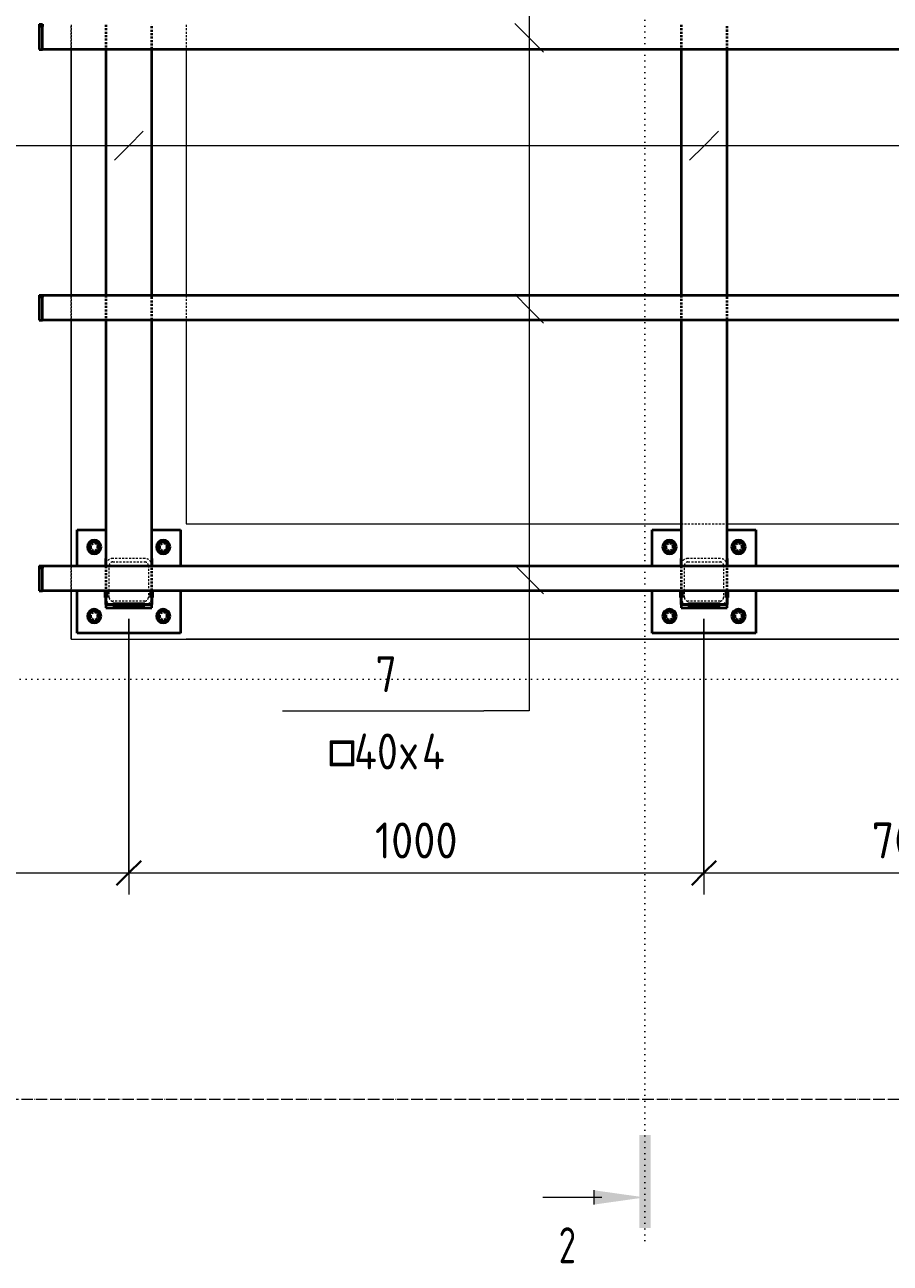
# Model space of a CAD drawing. Header units: millimetres. Extents: x 38797 to 82950, y -34477 to 2697.
# Drawn here: x 59022 to 60527, y -34350 to -32197 of the extents above; entities that cross this region are included whole.
import ezdxf

# ---------------------------------------------------------------- set-up
doc = ezdxf.new("R2010")
doc.units = ezdxf.units.MM
for name, pattern in [('01 Штриховая _4 мм_', [6, 3.5, -2.5]), ('02 Штрихпунктирная _20 мм_', [25, 20, -2.5, 0, -2.5]), ('04 Пунктир 10мм', [10, 0, -10])]:
    doc.linetypes.add(name, pattern=pattern)
for name, color, linetype, lineweight in [('AA_Dim', 7, 'Continuous', 9), ('AA_Dim-25', 7, 'Continuous', 9), ('AA_Razrez', 7, 'Continuous', 9), ('AA_Vinoska', 7, 'Continuous', 9), ('AF_Balki', 7, 'Continuous', 20), ('AF_Stena', 7, 'Continuous', 60), ('AF_Stena_Опалубка', 253, 'Continuous', 20), ('KR_Colonna_KG', 7, 'Continuous', 20), ('KR_Detal', 7, 'Continuous', 20), ('KR_Fundament', 7, 'Continuous', 20), ('Оси', 7, 'Continuous', 9)]:
    doc.layers.add(name, color=color, linetype=linetype, lineweight=lineweight)
doc.styles.add('ISOCPEUR', font='isocpeur.TTF', dxfattribs={"width": 0.9, "height": 62.5})
doc.styles.add('ISOCPEUR_1', font='isocpeur.TTF', dxfattribs={"width": 0.7, "height": 62.5})
doc.styles.add('ISOCPEUR_3', font='isocpeur.TTF', dxfattribs={"width": 0.85, "height": 62.5})
doc.styles.add('ISOCPEUR_4', font='isocpeur.TTF', dxfattribs={"width": 0.85, "height": 62.5})
doc.dimstyles.new('01_Точн_3_знака__непрозр_', dxfattribs={"dimscale": 304.8, "dimtxt": 62.672186, "dimasz": 0.139436, "dimexe": 0.123031, "dimexo": 0.082021, "dimgap": 0.020505, "dimtad": 1, "dimdec": 3, "dimrnd": 0.001, "dimdsep": 46, "dimtxsty": 'ISOCPEUR', "dimblk1": 'OBLIQUE', "dimblk2": 'OBLIQUE', "dimsah": 1, "dimcen": 0.09, "dimdle": 0.123031, "dimazin": 0, "dimtfac": 1, "dimtdec": 4, "dimtix": 1, "dimtmove": 0, "dimatfit": 3, "dimfxl": 1, "dimtvp": 1, "dimtfill": 1, "dimtolj": 1, "dimtzin": 0, "dimlwd": 18, "dimlwe": 18, "dimarcsym": 2})

# ---------------------------------------------------------------- blocks, each defined once
blk = doc.blocks.new('354_Прокат Лист _НесКаркас_РабПлоск_ - 354_Прокат Лист _НесКаркас_РабПлоск_-V53-Покрытие_КМ')
at = {"layer": 'AF_Balki', "lineweight": 35}
for p, q in [((-40, 26.5), (-40, 90)), ((-40, 90), (10, 90)), ((90, 90), (140, 90)), ((140, 90), (140, 26.5)), ((-40, -90), (-40, -15.5)), ((140, -15.5), (140, -90)), ((140, -90), (-40, -90))]:
    blk.add_line(p, q, dxfattribs=at)
blk = doc.blocks.new('354_Анкер клиновой _СоедНесК_РабПлоск_ - M12x120_20-3803632-Покрытие_КМ')
at = {"layer": 'KR_Detal', "lineweight": 35}
for start, end in [(120, 180), (180, 240), (90, 120), (60, 90), (0, 60), (300, 0), (240, 270), (270, 300)]:
    blk.add_arc((0, 0), 9, start, end, dxfattribs=at)
for points in [[(-9, 5.2), (-8.3, 5.6), (-6.8, 6.5), (-5.3, 7.3), (-4.5, 7.8)], [(-9, 0), (-9, 0.9), (-9, 2.7), (-9, 4.4), (-9, 5.2)], [(-9, -5.2), (-9, -4.4), (-9, -2.7), (-9, -0.9), (-9, 0)], [(-4.5, 7.8), (-3.7, 8.2), (-2.2, 9.1), (-0.7, 10), (0, 10.4)], [(0, 10.4), (0.7, 10), (2.2, 9.1), (3.7, 8.2), (4.5, 7.8)], [(4.5, 7.8), (5.3, 7.3), (6.8, 6.5), (8.3, 5.6), (9, 5.2)], [(9, 5.2), (9, 4.4), (9, 2.7), (9, 0.9), (9, 0)], [(9, 0), (9, -0.9), (9, -2.7), (9, -4.4), (9, -5.2)], [(-4.5, -7.8), (-5.3, -7.3), (-6.8, -6.5), (-8.3, -5.6), (-9, -5.2)], [(0, -10.4), (-0.7, -10), (-2.2, -9.1), (-3.7, -8.2), (-4.5, -7.8)], [(4.5, -7.8), (3.7, -8.2), (2.2, -9.1), (0.7, -10), (0, -10.4)], [(9, -5.2), (8.3, -5.6), (6.8, -6.5), (5.3, -7.3), (4.5, -7.8)]]:
    blk.add_open_spline(points, degree=3, dxfattribs=at)
blk = doc.blocks.new('354_Прокат Лист _НесКаркас_РабПлоск_ - 354_Прокат Лист _НесКаркас_РабПлоск_-V54-Покрытие_КМ')
at = {"layer": 'AF_Balki', "lineweight": 35}
for p, q in [((-40, 26.5), (-40, 90)), ((-40, 90), (10, 90)), ((90, 90), (140, 90)), ((140, 90), (140, 26.5)), ((-40, -90), (-40, -15.6)), ((140, -15.6), (140, -90)), ((140, -90), (-40, -90))]:
    blk.add_line(p, q, dxfattribs=at)
blk = doc.blocks.new('253_Профиль гнутый сварной квадратный _НесКаркас_Балка_ - 40х4-3863744-Покрытие_КМ')
at = {"layer": 'AF_Balki', "lineweight": 35}
for p, q in [((43276.9, -33138.4), (41025.1, -33138.4)), ((41025.1, -33140.8), (41025.1, -33138.5)), ((41025.1, -33149.5), (41025.1, -33140.8)), ((41025.1, -33173.4), (41025.1, -33149.5)), ((41025.1, -33178.6), (41025.1, -33173.4)), ((41025.1, -33178.7), (41025.1, -33178.8)), ((41025.1, -33180.5), (41025.1, -33178.8)), ((41025.1, -33180.5), (41025.1, -33180.6)), ((41025.1, -33180.6), (43276.9, -33180.6))]:
    blk.add_line(p, q, dxfattribs=at)
blk = doc.blocks.new('253_Профиль гнутый сварной квадратный _НесКаркас_Балка_ - 40х4-3863745-Покрытие_КМ')
at = {"layer": 'AF_Balki', "lineweight": 35}
for p, q in [((43276.9, -32667.9), (41025.1, -32667.9)), ((41025.1, -32670.2), (41025.1, -32667.9)), ((41025.1, -32679), (41025.1, -32670.2)), ((41025.1, -32702.8), (41025.1, -32679)), ((41025.1, -32710), (41025.1, -32702.8)), ((41025.1, -32710), (41025.1, -32710)), ((41025.1, -32710.1), (43276.9, -32710.1))]:
    blk.add_line(p, q, dxfattribs=at)
blk = doc.blocks.new('253_Профиль гнутый сварной квадратный _НесКаркас_Балка_ - 40х4-3863746-Покрытие_КМ')
at = {"layer": 'AF_Balki', "lineweight": 35}
for p, q in [((41025.1, -32199.7), (41025.1, -32197.3)), ((41025.1, -32208.4), (41025.1, -32199.7)), ((41025.1, -32232.3), (41025.1, -32208.4)), ((41025.1, -32239.4), (41025.1, -32232.3)), ((41025.1, -32239.4), (41025.1, -32239.5)), ((41025.1, -32239.5), (43276.9, -32239.5))]:
    blk.add_line(p, q, dxfattribs=at)
blk = doc.blocks.new('354_Прокат Лист _НесКаркас_РабПлоск_ - 354_Прокат Лист _НесКаркас_РабПлоск_-3851158-Покрытие_КМ')
at = {"layer": 'AF_Balki', "lineweight": 35}
for p, q in [((41215.1, -33205), (41135.1, -33205)), ((41135.1, -33205), (41135.1, -33211)), ((41135.1, -33211), (41215.1, -33211)), ((41215.1, -33211), (41215.1, -33205))]:
    blk.add_line(p, q, dxfattribs=at)
blk = doc.blocks.new('354_Прокат Лист _НесКаркас_РабПлоск_ - 354_Прокат Лист _НесКаркас_РабПлоск_-V56-Покрытие_КМ')
at = {"layer": 'AF_Balki', "lineweight": 35}
for p, q in [((10, -40), (10, 40)), ((10, 40), (34.4, 40)), ((76.5, 40), (90, 40)), ((34.4, -40), (10, -40)), ((90, -40), (76.5, -40))]:
    blk.add_line(p, q, dxfattribs=at)
blk = doc.blocks.new('354_Прокат Лист _НесКаркас_РабПлоск_ - 354_Прокат Лист _НесКаркас_РабПлоск_-V57-Покрытие_КМ')
at = {"layer": 'AF_Balki', "lineweight": 35}
for p, q in [((10, -40), (10, 40)), ((10, 40), (34.5, 40)), ((76.5, 40), (90, 40)), ((34.5, -40), (10, -40)), ((90, -40), (76.5, -40))]:
    blk.add_line(p, q, dxfattribs=at)
blk = doc.blocks.new('354_Прокат Лист _НесКаркас_РабПлоск_ - 354_Прокат Лист _НесКаркас_РабПлоск_-3851453-Покрытие_КМ')
at = {"layer": 'AF_Balki', "lineweight": 35}
for p, q in [((41019.1, -33137.7), (41025.1, -33137.7)), ((41019.1, -33137.7), (41019.1, -33141.6)), ((41025.1, -33141.6), (41019.1, -33141.6)), ((41019.1, -33141.6), (41019.1, -33181.4)), ((41025.1, -33137.7), (41025.1, -33141.6)), ((41025.1, -33181.4), (41025.1, -33141.6)), ((41019.1, -33181.4), (41025.1, -33181.4))]:
    blk.add_line(p, q, dxfattribs=at)
blk = doc.blocks.new('354_Шайба_ГОСТ 11371-78_СоедНесК_РабПлоск_ - Шайба_ГОСТ 11371-78-V69-Покрытие_КМ')
at = {"layer": 'KR_Detal', "lineweight": 35}
for start, end in [(360, 180), (180, 360)]:
    blk.add_arc((0, 0), 12, start, end, dxfattribs=at)
at = {"layer": 'KR_Detal', "linetype": '01 Штриховая _4 мм_', "lineweight": 35}
for start, end in [(0, 180), (180, 0)]:
    blk.add_arc((0, 0), 6.5, start, end, dxfattribs=at)
blk = doc.blocks.new('Разрез - Номер узла_ сзади-394133-Покрытие_КМ')
at = {"layer": 'AA_Razrez'}
for points in [[(7.329, 0.404), (7.329, -0.394), (0.873, -0.394), (0.873, 0.404)], [(3.497, -3.533), (2.503, -3.533), (3, 0)]]:
    blk.add_hatch(color=256, dxfattribs=at).paths.add_polyline_path(points)
for p, q in [((3, -3), (3, -7.096)), ((2.503, -3.533), (3.497, -3.533))]:
    blk.add_line(p, q, dxfattribs=at)
blk = doc.blocks.new('043_М_Балки_Полка - Позиция_Наименование_дп14 _засечки_-3841355-Покрытие_КМ')
at = {"layer": 'AA_Vinoska'}
blk.add_line((-7, 0), (7, 0), dxfattribs=at)
blk = doc.blocks.new('DIMBLOCK26-Покрытие_КМ')
at = {"layer": 'AA_Dim-25', "lineweight": 18}
for p, q in [((59202.8, -33230), (59202.8, -33708.9)), ((59202.8, -33671.4), (59202.8, -33230)), ((57310.3, -33671.4), (59202.8, -33671.4)), ((57347.8, -33666.4), (57347.8, -33708.9)), ((57347.8, -33671.4), (57347.8, -33666.4))]:
    blk.add_line(p, q, dxfattribs=at)
at = {"layer": 'AA_Dim-25', "lineweight": 30}
for p, q in [((57347.8, -33671.4), (57369.1, -33650.2)), ((59202.8, -33671.4), (59224.1, -33650.2)), ((57347.8, -33671.4), (57326.6, -33692.7)), ((59202.8, -33671.4), (59181.6, -33692.7))]:
    blk.add_line(p, q, dxfattribs=at)
at = {"layer": 'AA_Dim-25', "color": 0, "lineweight": 18, "insert": (58203.2, -33583.8), "char_height": 62.5, "width": 173.117, "attachment_point": 1, "line_spacing_factor": 1.135194, "style": 'ISOCPEUR', "bg_fill": 3, "box_fill_scale": 1.25, "bg_fill_color": 256, "bg_fill_true_color": 13158600, "bg_fill_transparency": 0}
blk.add_mtext('1855', dxfattribs=at)
blk = doc.blocks.new('_Oblique')
at = {"color": 0, "linetype": 'ByBlock', "lineweight": -2}
blk.add_line((-0.5, -0.5), (0.5, 0.5), dxfattribs=at)
blk = doc.blocks.new('DIMBLOCK27-Покрытие_КМ')
at = {"layer": 'AA_Dim-25', "lineweight": 18}
for p, q in [((59202.8, -33230), (59202.8, -33708.9)), ((59202.8, -33671.4), (59202.8, -33230)), ((60202.8, -33230), (60202.8, -33708.9)), ((60202.8, -33671.4), (60202.8, -33230)), ((59202.8, -33671.4), (60202.8, -33671.4))]:
    blk.add_line(p, q, dxfattribs=at)
at = {"layer": 'AA_Dim-25', "lineweight": 30}
for p, q in [((59202.8, -33671.4), (59224.1, -33650.2)), ((60202.8, -33671.4), (60224.1, -33650.2)), ((59202.8, -33671.4), (59181.6, -33692.7)), ((60202.8, -33671.4), (60181.6, -33692.7))]:
    blk.add_line(p, q, dxfattribs=at)
at = {"layer": 'AA_Dim-25', "color": 0, "lineweight": 18, "insert": (59630.7, -33583.8), "char_height": 62.5, "width": 173.117, "attachment_point": 1, "line_spacing_factor": 1.135194, "style": 'ISOCPEUR', "bg_fill": 3, "box_fill_scale": 1.25, "bg_fill_color": 256, "bg_fill_true_color": 13158600, "bg_fill_transparency": 0}
blk.add_mtext('1000', dxfattribs=at)
blk = doc.blocks.new('DIMBLOCK28-Покрытие_КМ')
at = {"layer": 'AA_Dim-25', "lineweight": 18}
for p, q in [((60202.8, -33230), (60202.8, -33708.9)), ((60202.8, -33671.4), (60202.8, -33230)), ((60902.8, -33230), (60902.8, -33708.9)), ((60902.8, -33671.4), (60902.8, -33230)), ((60202.8, -33671.4), (60902.8, -33671.4))]:
    blk.add_line(p, q, dxfattribs=at)
at = {"layer": 'AA_Dim-25', "lineweight": 30}
for p, q in [((60202.8, -33671.4), (60224.1, -33650.2)), ((60902.8, -33671.4), (60924.1, -33650.2)), ((60202.8, -33671.4), (60181.6, -33692.7)), ((60902.8, -33671.4), (60881.6, -33692.7))]:
    blk.add_line(p, q, dxfattribs=at)
at = {"layer": 'AA_Dim-25', "color": 0, "lineweight": 18, "insert": (60494.3, -33583.8), "char_height": 62.5, "width": 140.48, "attachment_point": 1, "line_spacing_factor": 1.135194, "style": 'ISOCPEUR', "bg_fill": 3, "box_fill_scale": 1.25, "bg_fill_color": 256, "bg_fill_true_color": 13158600, "bg_fill_transparency": 0}
blk.add_mtext('700', dxfattribs=at)

msp = doc.modelspace()

# ---------------------------------------------------------------- linework, layer by layer
at = {"layer": 'AA_Razrez', "linetype": '04 Пунктир 10мм'}
for p, q in [((60100.0099, -34310.4583), (60100.0099, -30627.9421)), ((58680.9328, -33334.46), (62983.53, -33334.46))]:
    msp.add_line(p, q, dxfattribs=at)
at = {"layer": 'AA_Vinoska'}
for p, q in [((59898.7311, -31749.6893), (59898.7311, -33389.6793)), ((59898.7311, -32220.2487), (59873.7311, -32195.2487)), ((59898.7311, -32220.2487), (59923.7311, -32245.2487)), ((59898.7311, -32220.2487), (59898.7311, -33389.6793)), ((59202.83, -32407.5), (59227.83, -32382.5)), ((60202.83, -32407.5), (60227.83, -32382.5)), ((60903.5367, -32407.5), (58986.3853, -32407.5)), ((60202.83, -32407.5), (58986.3853, -32407.5)), ((59202.83, -32407.5), (58986.3853, -32407.5)), ((59202.83, -32407.5), (59177.83, -32432.5)), ((60202.83, -32407.5), (60177.83, -32432.5)), ((59898.7311, -32690.8082), (59873.7311, -32665.8082)), ((59898.7311, -32690.8082), (59923.7311, -32715.8082)), ((59898.7311, -32690.8082), (59898.7311, -33389.6793)), ((59898.7311, -33161.3687), (59873.7311, -33136.3687)), ((59898.7311, -33161.3687), (59923.7311, -33186.3687)), ((59898.7311, -33161.3687), (59898.7311, -33389.6793)), ((59898.7311, -33389.6793), (59819.8019, -33389.6793)), ((59898.7311, -33389.6793), (59819.8019, -33389.6793)), ((59898.7311, -33389.6793), (59819.8019, -33389.6793)), ((59898.7311, -33389.6793), (59819.8019, -33389.6793))]:
    msp.add_line(p, q, dxfattribs=at)
at = {"layer": 'AF_Balki', "linetype": '01 Штриховая _4 мм_', "lineweight": 35}
for p, q in [((59162.83, -32197.3907), (59162.83, -32239.4256)), ((59242.83, -32239.4256), (59242.83, -32197.3907)), ((60162.83, -32197.3907), (60162.83, -32239.3546)), ((60242.83, -32239.3546), (60242.83, -32197.3907)), ((59162.83, -32667.9502), (59162.83, -32709.9851)), ((59242.83, -32709.9851), (59242.83, -32667.9502)), ((60162.83, -32667.9502), (60162.83, -32709.914)), ((60242.83, -32709.914), (60242.83, -32667.9502)), ((59162.83, -33138.5107), (59162.83, -33180.5456)), ((59242.83, -33180.5456), (59242.83, -33138.5107)), ((60162.83, -33138.5107), (60162.83, -33180.4745)), ((60242.83, -33180.4745), (60242.83, -33138.5107))]:
    msp.add_line(p, q, dxfattribs=at)
at = {"layer": 'AF_Balki', "lineweight": 35}
for p, q in [((59162.83, -32239.475), (59162.83, -32667.9008)), ((59242.83, -32667.9008), (59242.83, -32239.475)), ((60162.83, -32239.4039), (60162.83, -32667.9008)), ((60242.83, -32667.9008), (60242.83, -32239.4039)), ((59162.83, -32710.0345), (59162.83, -33138.4613)), ((59242.83, -33138.4613), (59242.83, -32710.0345)), ((60162.83, -32709.9634), (60162.83, -33138.4613)), ((60242.83, -33138.4613), (60242.83, -32709.9634)), ((59162.83, -33180.595), (59162.83, -33205)), ((59242.83, -33205), (59242.83, -33180.595)), ((60162.83, -33180.5239), (60162.83, -33205)), ((60242.83, -33205), (60242.83, -33180.5239)), ((59174.83, -33205), (59230.83, -33205)), ((60174.83, -33205), (60230.83, -33205))]:
    msp.add_line(p, q, dxfattribs=at)
at = {"layer": 'AF_Balki', "lineweight": 35, "flags": 128}
for points in [[(59162.83, -33205), (59163.1309, -33205), (59164.0184, -33205), (59165.448, -33205), (59167.3481, -33205), (59169.6234, -33205), (59172.1597, -33205), (59174.83, -33205)], [(59230.83, -33205), (59233.5002, -33205), (59236.0366, -33205), (59238.3119, -33205), (59240.212, -33205), (59241.6416, -33205), (59242.5291, -33205), (59242.83, -33205)], [(60162.83, -33205), (60163.1309, -33205), (60164.0184, -33205), (60165.448, -33205), (60167.3481, -33205), (60169.6234, -33205), (60172.1597, -33205), (60174.83, -33205)], [(60230.83, -33205), (60233.5002, -33205), (60236.0366, -33205), (60238.3119, -33205), (60240.212, -33205), (60241.6416, -33205), (60242.5291, -33205), (60242.83, -33205)]]:
    msp.add_lwpolyline(points, dxfattribs=at)
at = {"layer": 'AF_Stena', "linetype": '01 Штриховая _4 мм_', "lineweight": 9}
for p, q in [((59102.83, -32239.4254), (59102.83, -32197.391)), ((59302.83, -32197.391), (59302.83, -32239.4254)), ((59102.83, -32709.9848), (59102.83, -32667.9504)), ((59302.83, -32667.9504), (59302.83, -32709.9848)), ((60162.8796, -33065), (60242.7804, -33065)), ((59102.83, -33180.5454), (59102.83, -33138.511))]:
    msp.add_line(p, q, dxfattribs=at)
at = {"layer": 'AF_Stena_Опалубка', "lineweight": 9}
for p, q in [((59102.83, -32667.9008), (59102.83, -32239.475)), ((59302.83, -32239.475), (59302.83, -32667.9008)), ((59102.83, -33138.4613), (59102.83, -32710.0345)), ((59302.83, -32710.0345), (59302.83, -33065)), ((59302.83, -33065), (60162.83, -33065)), ((60242.83, -33065), (60862.83, -33065)), ((59102.83, -33265), (59102.83, -33180.595)), ((59102.83, -33265), (59302.83, -33265)), ((62667.83, -33265), (59302.83, -33265))]:
    msp.add_line(p, q, dxfattribs=at)
at = {"layer": 'KR_Colonna_KG', "linetype": '01 Штриховая _4 мм_', "lineweight": 9}
for p, q in [((59230.83, -33125), (59174.83, -33125)), ((60230.83, -33125), (60174.83, -33125)), ((59162.83, -33138.511), (59162.83, -33180.5454)), ((59168.83, -33193), (59168.83, -33137)), ((59174.83, -33131), (59230.83, -33131)), ((59236.83, -33137), (59236.83, -33193)), ((59242.83, -33180.5454), (59242.83, -33138.511)), ((60162.83, -33138.511), (60162.83, -33180.4743)), ((60168.83, -33193), (60168.83, -33137)), ((60174.83, -33131), (60230.83, -33131)), ((60236.83, -33137), (60236.83, -33193)), ((60242.83, -33180.4743), (60242.83, -33138.511)), ((59230.83, -33199), (59174.83, -33199)), ((60230.83, -33199), (60174.83, -33199))]:
    msp.add_line(p, q, dxfattribs=at)
at = {"layer": 'KR_Colonna_KG', "lineweight": 60}
for p, q in [((59162.83, -33137), (59162.83, -33138.4613)), ((59242.83, -33138.4613), (59242.83, -33137)), ((60162.83, -33137), (60162.83, -33138.4613)), ((60242.83, -33138.4613), (60242.83, -33137)), ((59162.83, -33180.595), (59162.83, -33193)), ((59242.83, -33193), (59242.83, -33180.595)), ((60162.83, -33180.5239), (60162.83, -33193)), ((60242.83, -33193), (60242.83, -33180.5239)), ((59174.83, -33205), (59230.83, -33205)), ((60174.83, -33205), (60230.83, -33205))]:
    msp.add_line(p, q, dxfattribs=at)
at = {"layer": 'KR_Colonna_KG', "linetype": '01 Штриховая _4 мм_', "lineweight": 9}
for centre, radius, start, end in [((59174.83, -33137), 12, 90, 180), ((59230.83, -33137), 12, 0, 90), ((60174.83, -33137), 12, 90, 180), ((60230.83, -33137), 12, 0, 90), ((59174.83, -33137), 6, 90, 180), ((59230.83, -33137), 6, 0, 90), ((60174.83, -33137), 6, 90, 180), ((60230.83, -33137), 6, 0, 90), ((59174.83, -33193), 12, 180, 270), ((59174.83, -33193), 6, 180, 270), ((59230.83, -33193), 12, 270, 0), ((59230.83, -33193), 6, 270, 0), ((60174.83, -33193), 12, 180, 270), ((60174.83, -33193), 6, 180, 270), ((60230.83, -33193), 12, 270, 0), ((60230.83, -33193), 6, 270, 0)]:
    msp.add_arc(centre, radius, start, end, dxfattribs=at)
at = {"layer": 'KR_Fundament', "linetype": '01 Штриховая _4 мм_', "lineweight": 9}
for p, q in [((59102.83, -32197.391), (59102.83, -32239.4254)), ((59102.83, -32667.9504), (59102.83, -32709.9848)), ((59102.83, -33138.511), (59102.83, -33180.5454))]:
    msp.add_line(p, q, dxfattribs=at)
at = {"layer": 'KR_Fundament'}
for p, q in [((59102.83, -32239.475), (59102.83, -32667.9008)), ((59102.83, -32710.0345), (59102.83, -33138.4613)), ((59102.83, -33180.595), (59102.83, -33265)), ((59102.83, -33265), (62667.83, -33265))]:
    msp.add_line(p, q, dxfattribs=at)
at = {"layer": 'Оси', "linetype": '02 Штрихпунктирная _20 мм_'}
msp.add_line((62901.5463, -34065), (57154.1307, -34065), dxfattribs=at)

# ---------------------------------------------------------------- block references
at = {"layer": 'AA_Razrez', "extrusion": (0, 0, -1), "xscale": 24.99999999999999, "yscale": 24.99999999999999, "zscale": 24.99999999999999, "rotation": 90.00000000000001}
msp.add_blockref('Разрез - Номер узла_ сзади-394133-Покрытие_КМ', (-60100.0099, -34310.4583), dxfattribs=at)
at = {"layer": 'AA_Vinoska', "xscale": 24.99999999999999, "yscale": 24.99999999999999, "zscale": 24.99999999999999}
msp.add_blockref('043_М_Балки_Полка - Позиция_Наименование_дп14 _засечки_-3841355-Покрытие_КМ', (59644.8019, -33389.6793), dxfattribs=at)
at = {"layer": 'AF_Balki', "lineweight": 35}
for name, p in [('354_Прокат Лист _НесКаркас_РабПлоск_ - 354_Прокат Лист _НесКаркас_РабПлоск_-3851453-Покрытие_КМ', (18027.7684, 941.12)), ('253_Профиль гнутый сварной квадратный _НесКаркас_Балка_ - 40х4-3863746-Покрытие_КМ', (18027.7684, 0)), ('354_Прокат Лист _НесКаркас_РабПлоск_ - 354_Прокат Лист _НесКаркас_РабПлоск_-3851453-Покрытие_КМ', (18027.7684, 470.5605)), ('253_Профиль гнутый сварной квадратный _НесКаркас_Балка_ - 40х4-3863745-Покрытие_КМ', (18027.7684, 0)), ('354_Прокат Лист _НесКаркас_РабПлоск_ - 354_Прокат Лист _НесКаркас_РабПлоск_-V54-Покрытие_КМ', (59152.83, -33165)), ('354_Прокат Лист _НесКаркас_РабПлоск_ - 354_Прокат Лист _НесКаркас_РабПлоск_-V53-Покрытие_КМ', (60152.83, -33165)), ('354_Прокат Лист _НесКаркас_РабПлоск_ - 354_Прокат Лист _НесКаркас_РабПлоск_-3851453-Покрытие_КМ', (18027.7684, 0)), ('253_Профиль гнутый сварной квадратный _НесКаркас_Балка_ - 40х4-3863744-Покрытие_КМ', (18027.7684, 0)), ('354_Прокат Лист _НесКаркас_РабПлоск_ - 354_Прокат Лист _НесКаркас_РабПлоск_-3851158-Покрытие_КМ', (18027.7684, 0)), ('354_Прокат Лист _НесКаркас_РабПлоск_ - 354_Прокат Лист _НесКаркас_РабПлоск_-3851158-Покрытие_КМ', (19027.7684, 0))]:
    msp.add_blockref(name, p, dxfattribs=at)
at = {"layer": 'AF_Balki', "lineweight": 35, "rotation": 90}
for name, p in [('354_Прокат Лист _НесКаркас_РабПлоск_ - 354_Прокат Лист _НесКаркас_РабПлоск_-V56-Покрытие_КМ', (59202.83, -33215)), ('354_Прокат Лист _НесКаркас_РабПлоск_ - 354_Прокат Лист _НесКаркас_РабПлоск_-V57-Покрытие_КМ', (60202.83, -33215))]:
    msp.add_blockref(name, p, dxfattribs=at)
at = {"layer": 'KR_Detal', "linetype": '01 Штриховая _4 мм_', "lineweight": 35}
for p in [(59142.83, -33105), (59262.83, -33105), (60142.83, -33105), (60262.83, -33105), (59142.83, -33225), (59262.83, -33225), (60142.83, -33225), (60262.83, -33225)]:
    msp.add_blockref('354_Шайба_ГОСТ 11371-78_СоедНесК_РабПлоск_ - Шайба_ГОСТ 11371-78-V69-Покрытие_КМ', p, dxfattribs=at)
at = {"layer": 'KR_Detal', "lineweight": 35}
for p in [(59142.83, -33105), (59262.83, -33105), (60142.83, -33105), (60262.83, -33105), (59142.83, -33225), (59262.83, -33225), (60142.83, -33225), (60262.83, -33225)]:
    msp.add_blockref('354_Анкер клиновой _СоедНесК_РабПлоск_ - M12x120_20-3803632-Покрытие_КМ', p, dxfattribs=at)

# ---------------------------------------------------------------- texts
at = {"layer": 'AA_Razrez', "insert": (59950.2817, -34287.3393), "char_height": 62.5, "width": 37.879734, "attachment_point": 1, "style": 'ISOCPEUR_1'}
msp.add_mtext('\\fISOCPEUR|b0|i0|c204|p34|;\\W.7;2', dxfattribs=at)
at = {"layer": 'AA_Vinoska', "char_height": 62.5, "attachment_point": 1}
for s, insert, width, style in [('\\fISOCPEUR|b0|i0|c204|p34|;\\W.85;7', (59631.6795, -33294.8414), 45.99682, 'ISOCPEUR_3'), ('\\fISOCPEUR|b0|i0|c130|p34|;\\W.85;□', (59546.5733, -33429.1155), 57.921922, 'ISOCPEUR_4'), ('40', (59594.3637, -33429.1155), 97.104398, 'ISOCPEUR_3'), ('\\fISOCPEUR|b0|i0|c204|p34|;\\W.85;х', (59674.4828, -33429.1155), 45.99682, 'ISOCPEUR_3'), ('\\fISOCPEUR|b0|i0|c204|p34|;\\W.85;4', (59712.434, -33429.1155), 51.107578, 'ISOCPEUR_3')]:
    msp.add_mtext(s, dxfattribs=dict(at, insert=insert, width=width, style=style))

# ---------------------------------------------------------------- next in the draw order: dimensions: what is measured, and where the dimension line sits
at = {"layer": 'AA_Dim', "lineweight": 18}
dim = msp.add_linear_dim(base=(59202.83, -33671.4237), p1=(57347.83, -33641.3717), p2=(59202.83, -33205), dimstyle='01_Точн_3_знака__непрозр_', override={"dimpost": '<>', "dimfxl": 1905.635125}, dxfattribs=at)
dim.commit()
dim.dimension.update_dxf_attribs({"geometry": 'DIMBLOCK26-Покрытие_КМ', "text_midpoint": (58275.33, -33633.9237)})

# ---------------------------------------------------------------- next in the draw order: dimensions: what is measured, and where the dimension line sits
dim = msp.add_linear_dim(base=(60202.83, -33671.4237), p1=(59202.83, -33205), p2=(60202.83, -33205), dimstyle='01_Точн_3_знака__непрозр_', override={"dimpost": '<>', "dimfxl": 1000}, dxfattribs=at)
dim.commit()
dim.dimension.update_dxf_attribs({"geometry": 'DIMBLOCK27-Покрытие_КМ', "text_midpoint": (59702.83, -33633.9237)})

# ---------------------------------------------------------------- next in the draw order: dimensions: what is measured, and where the dimension line sits
dim = msp.add_linear_dim(base=(60902.83, -33671.4237), p1=(60202.83, -33205), p2=(60902.83, -33205), dimstyle='01_Точн_3_знака__непрозр_', override={"dimpost": '<>', "dimfxl": 700}, dxfattribs=at)
dim.commit()
dim.dimension.update_dxf_attribs({"geometry": 'DIMBLOCK28-Покрытие_КМ', "text_midpoint": (60552.83, -33633.9237)})

doc.saveas('drawing.dxf')
